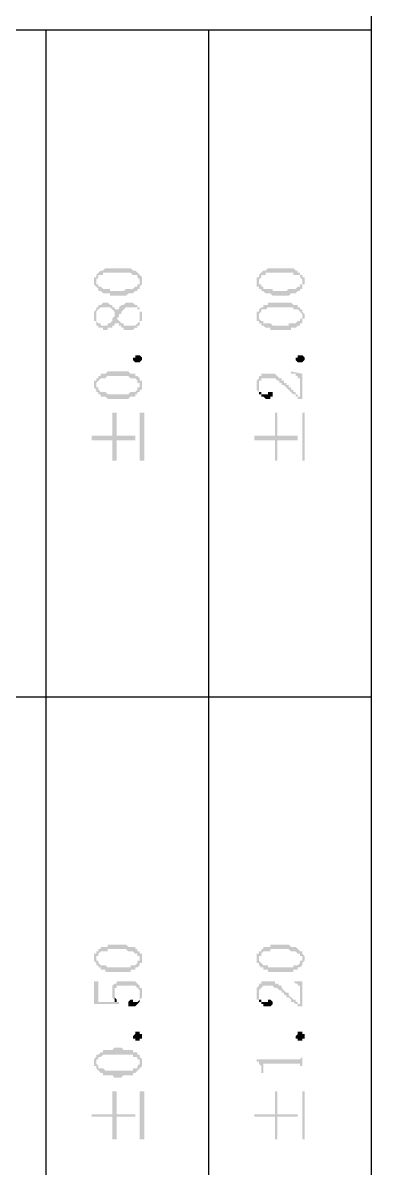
# Model space of a CAD drawing. Header units: millimetres. Extents: x 1336 to 2438, y 1230 to 1601.
# Drawn here: x 2030.21 to 2037.07, y 1399.82 to 1422.37 of the extents above; entities that cross this region are included whole.
import ezdxf

# ---------------------------------------------------------------- set-up
doc = ezdxf.new("R2010")
doc.units = ezdxf.units.MM

msp = doc.modelspace()

# ---------------------------------------------------------------- hatches: boundary and pattern name
at = {"transparency": 33554559}
for points in [[(2031.613, 1417.267), (2031.613, 1417.222), (2031.658, 1417.177), (2031.658, 1417.267), (2031.658, 1417.312), (2031.658, 1417.312), (2031.703, 1417.358), (2031.703, 1417.403), (2031.794, 1417.403), (2031.794, 1417.448), (2032.335, 1417.448), (2032.38, 1417.403), (2032.471, 1417.403), (2032.471, 1417.358), (2032.471, 1417.358), (2032.516, 1417.312), (2032.516, 1417.267), (2032.516, 1417.403), (2032.516, 1417.403), (2032.471, 1417.448), (2032.471, 1417.448), (2032.426, 1417.493), (2032.38, 1417.493), (2032.335, 1417.538), (2031.839, 1417.538), (2031.794, 1417.493), (2031.749, 1417.493), (2031.703, 1417.448), (2031.703, 1417.448), (2031.658, 1417.403), (2031.658, 1417.358), (2031.613, 1417.358), (2031.613, 1417.312), (2031.613, 1417.312)], [(2034.818, 1417.267), (2034.818, 1417.177), (2034.863, 1417.177), (2034.863, 1417.267), (2034.863, 1417.312), (2034.863, 1417.312), (2034.908, 1417.358), (2034.908, 1417.403), (2034.998, 1417.403), (2034.998, 1417.448), (2035.54, 1417.448), (2035.54, 1417.403), (2035.675, 1417.403), (2035.675, 1417.358), (2035.675, 1417.358), (2035.72, 1417.312), (2035.72, 1417.267), (2035.72, 1417.403), (2035.675, 1417.403), (2035.675, 1417.448), (2035.63, 1417.448), (2035.63, 1417.493), (2035.585, 1417.493), (2035.54, 1417.538), (2035.043, 1417.538), (2034.998, 1417.493), (2034.953, 1417.493), (2034.908, 1417.448), (2034.908, 1417.448), (2034.863, 1417.403), (2034.863, 1417.358), (2034.818, 1417.358), (2034.818, 1417.312), (2034.818, 1417.312)], [(2031.658, 1417.177), (2031.703, 1417.132), (2031.703, 1417.087), (2031.749, 1417.087), (2031.794, 1417.042), (2031.929, 1417.042), (2031.929, 1416.997), (2032.245, 1416.997), (2032.29, 1417.042), (2032.38, 1417.042), (2032.426, 1417.087), (2032.471, 1417.087), (2032.471, 1417.132), (2032.516, 1417.132), (2032.516, 1417.177), (2032.516, 1417.177), (2032.561, 1417.222), (2032.561, 1417.267), (2032.561, 1417.312), (2032.561, 1417.358), (2032.561, 1417.358), (2032.516, 1417.403), (2032.516, 1417.267), (2032.516, 1417.222), (2032.471, 1417.222), (2032.471, 1417.177), (2032.426, 1417.177), (2032.38, 1417.132), (2032.245, 1417.132), (2032.2, 1417.087), (2031.929, 1417.087), (2031.929, 1417.132), (2031.794, 1417.132), (2031.749, 1417.177), (2031.703, 1417.177), (2031.703, 1417.222), (2031.658, 1417.222), (2031.658, 1417.267), (2031.658, 1417.267)], [(2034.863, 1417.177), (2034.863, 1417.132), (2034.908, 1417.132), (2034.908, 1417.087), (2034.953, 1417.087), (2034.998, 1417.042), (2035.088, 1417.042), (2035.133, 1416.997), (2035.449, 1416.997), (2035.495, 1417.042), (2035.585, 1417.042), (2035.63, 1417.087), (2035.675, 1417.087), (2035.675, 1417.132), (2035.72, 1417.132), (2035.72, 1417.177), (2035.72, 1417.222), (2035.765, 1417.222), (2035.765, 1417.267), (2035.765, 1417.312), (2035.765, 1417.358), (2035.72, 1417.358), (2035.72, 1417.403), (2035.72, 1417.267), (2035.72, 1417.222), (2035.675, 1417.222), (2035.675, 1417.177), (2035.63, 1417.177), (2035.585, 1417.132), (2035.449, 1417.132), (2035.404, 1417.087), (2035.133, 1417.087), (2035.133, 1417.132), (2034.953, 1417.132), (2034.953, 1417.177), (2034.908, 1417.177), (2034.908, 1417.222), (2034.863, 1417.222), (2034.863, 1417.267), (2034.863, 1417.267)], [(2031.613, 1416.59), (2031.613, 1416.5), (2031.658, 1416.5), (2031.658, 1416.455), (2031.658, 1416.41), (2031.703, 1416.41), (2031.703, 1416.365), (2031.794, 1416.365), (2031.794, 1416.32), (2031.884, 1416.32), (2031.884, 1416.365), (2031.974, 1416.365), (2031.974, 1416.41), (2032.019, 1416.41), (2032.019, 1416.455), (2032.064, 1416.455), (2032.064, 1416.5), (2032.064, 1416.455), (2032.064, 1416.545), (2032.064, 1416.545), (2032.11, 1416.59), (2032.11, 1416.635), (2032.155, 1416.635), (2032.155, 1416.681), (2032.155, 1416.681), (2032.2, 1416.726), (2032.2, 1416.726), (2032.245, 1416.771), (2032.471, 1416.771), (2032.471, 1416.726), (2032.516, 1416.726), (2032.516, 1416.635), (2032.516, 1416.455), (2032.516, 1416.5), (2032.561, 1416.5), (2032.561, 1416.545), (2032.561, 1416.635), (2032.561, 1416.681), (2032.516, 1416.681), (2032.516, 1416.726), (2032.516, 1416.771), (2032.471, 1416.771), (2032.471, 1416.816), (2032.426, 1416.816), (2032.38, 1416.861), (2032.245, 1416.861), (2032.2, 1416.816), (2032.155, 1416.816), (2032.11, 1416.771), (2032.11, 1416.726), (2032.064, 1416.726), (2032.064, 1416.681), (2032.064, 1416.726), (2032.019, 1416.635), (2032.019, 1416.59), (2032.019, 1416.59), (2031.974, 1416.545), (2031.974, 1416.5), (2031.974, 1416.5), (2031.929, 1416.455), (2031.884, 1416.455), (2031.884, 1416.41), (2031.749, 1416.41), (2031.749, 1416.455), (2031.703, 1416.455), (2031.658, 1416.5), (2031.658, 1416.545), (2031.658, 1416.726), (2031.658, 1416.726), (2031.613, 1416.681), (2031.613, 1416.635), (2031.613, 1416.635)], [(2031.658, 1416.726), (2031.658, 1416.59), (2031.658, 1416.635), (2031.658, 1416.681), (2031.658, 1416.681), (2031.703, 1416.726), (2031.703, 1416.726), (2031.749, 1416.771), (2031.929, 1416.771), (2031.974, 1416.726), (2031.974, 1416.726), (2032.019, 1416.681), (2032.019, 1416.635), (2032.064, 1416.726), (2032.019, 1416.726), (2032.019, 1416.771), (2031.974, 1416.771), (2031.974, 1416.816), (2031.929, 1416.816), (2031.884, 1416.861), (2031.794, 1416.861), (2031.749, 1416.816), (2031.703, 1416.816), (2031.703, 1416.771), (2031.658, 1416.771)], [(2034.818, 1416.59), (2034.818, 1416.545), (2034.818, 1416.5), (2034.863, 1416.5), (2034.863, 1416.455), (2034.863, 1416.59), (2034.863, 1416.635), (2034.863, 1416.635), (2034.908, 1416.681), (2034.908, 1416.726), (2034.998, 1416.726), (2035.043, 1416.771), (2035.54, 1416.771), (2035.54, 1416.726), (2035.63, 1416.726), (2035.675, 1416.681), (2035.675, 1416.681), (2035.72, 1416.635), (2035.72, 1416.59), (2035.72, 1416.726), (2035.675, 1416.726), (2035.675, 1416.771), (2035.63, 1416.771), (2035.63, 1416.816), (2035.54, 1416.816), (2035.495, 1416.861), (2035.043, 1416.861), (2035.043, 1416.816), (2034.953, 1416.816), (2034.953, 1416.771), (2034.908, 1416.771), (2034.863, 1416.726), (2034.863, 1416.681), (2034.818, 1416.681), (2034.818, 1416.635), (2034.818, 1416.635)], [(2034.863, 1416.455), (2034.908, 1416.455), (2034.908, 1416.41), (2034.953, 1416.41), (2034.998, 1416.365), (2035.088, 1416.365), (2035.088, 1416.32), (2035.495, 1416.32), (2035.495, 1416.365), (2035.585, 1416.365), (2035.63, 1416.41), (2035.675, 1416.41), (2035.675, 1416.455), (2035.72, 1416.455), (2035.72, 1416.5), (2035.72, 1416.545), (2035.765, 1416.545), (2035.765, 1416.59), (2035.765, 1416.635), (2035.765, 1416.635), (2035.72, 1416.681), (2035.72, 1416.726), (2035.72, 1416.59), (2035.72, 1416.545), (2035.675, 1416.545), (2035.675, 1416.5), (2035.63, 1416.5), (2035.585, 1416.455), (2035.449, 1416.455), (2035.449, 1416.41), (2035.133, 1416.41), (2035.088, 1416.455), (2034.953, 1416.455), (2034.953, 1416.5), (2034.908, 1416.5), (2034.863, 1416.545), (2034.863, 1416.59), (2034.863, 1416.59)], [(2032.064, 1416.455), (2032.11, 1416.455), (2032.11, 1416.41), (2032.155, 1416.41), (2032.155, 1416.365), (2032.2, 1416.365), (2032.2, 1416.32), (2032.38, 1416.32), (2032.426, 1416.365), (2032.471, 1416.365), (2032.471, 1416.41), (2032.516, 1416.41), (2032.516, 1416.455), (2032.516, 1416.59), (2032.516, 1416.5), (2032.516, 1416.5), (2032.471, 1416.455), (2032.471, 1416.455), (2032.426, 1416.41), (2032.2, 1416.41), (2032.2, 1416.455), (2032.155, 1416.455), (2032.11, 1416.5), (2032.11, 1416.5), (2032.064, 1416.545)], [(2032.561, 1415.733), (2032.561, 1415.733), (2032.516, 1415.688), (2032.426, 1415.688), (2032.38, 1415.733), (2032.38, 1415.778), (2032.426, 1415.778), (2032.426, 1415.823), (2032.516, 1415.823), (2032.561, 1415.778), (2032.561, 1415.733)], [(2035.765, 1415.733), (2035.765, 1415.733), (2035.72, 1415.688), (2035.63, 1415.688), (2035.585, 1415.733), (2035.585, 1415.778), (2035.63, 1415.778), (2035.63, 1415.823), (2035.72, 1415.823), (2035.765, 1415.778), (2035.765, 1415.733)], [(2031.613, 1415.236), (2031.613, 1415.191), (2031.613, 1415.191), (2031.658, 1415.146), (2031.658, 1415.101), (2031.658, 1415.236), (2031.658, 1415.281), (2031.658, 1415.281), (2031.703, 1415.327), (2031.703, 1415.327), (2031.749, 1415.372), (2031.839, 1415.372), (2031.884, 1415.417), (2032.29, 1415.417), (2032.335, 1415.372), (2032.426, 1415.372), (2032.471, 1415.327), (2032.471, 1415.281), (2032.516, 1415.281), (2032.516, 1415.236), (2032.516, 1415.372), (2032.516, 1415.372), (2032.471, 1415.417), (2032.426, 1415.417), (2032.426, 1415.462), (2032.335, 1415.462), (2032.29, 1415.507), (2031.884, 1415.507), (2031.839, 1415.462), (2031.749, 1415.462), (2031.749, 1415.417), (2031.703, 1415.417), (2031.703, 1415.372), (2031.658, 1415.372), (2031.658, 1415.327), (2031.613, 1415.327), (2031.613, 1415.281), (2031.613, 1415.281)], [(2031.658, 1415.101), (2031.703, 1415.101), (2031.703, 1415.056), (2031.749, 1415.056), (2031.749, 1415.011), (2031.839, 1415.011), (2031.884, 1414.966), (2032.29, 1414.966), (2032.335, 1415.011), (2032.426, 1415.011), (2032.426, 1415.056), (2032.471, 1415.056), (2032.471, 1415.101), (2032.516, 1415.101), (2032.516, 1415.146), (2032.561, 1415.146), (2032.561, 1415.191), (2032.561, 1415.236), (2032.561, 1415.281), (2032.561, 1415.327), (2032.516, 1415.327), (2032.516, 1415.372), (2032.516, 1415.236), (2032.516, 1415.191), (2032.471, 1415.191), (2032.471, 1415.146), (2032.471, 1415.146), (2032.426, 1415.101), (2032.335, 1415.101), (2032.29, 1415.056), (2031.884, 1415.056), (2031.839, 1415.101), (2031.749, 1415.101), (2031.703, 1415.146), (2031.703, 1415.191), (2031.658, 1415.191), (2031.658, 1415.236), (2031.658, 1415.236)], [(2034.818, 1415.236), (2034.818, 1415.191), (2034.818, 1415.146), (2034.818, 1415.146), (2034.863, 1415.101), (2034.863, 1415.236), (2034.863, 1415.327), (2034.908, 1415.327), (2034.908, 1415.372), (2035.179, 1415.372), (2035.224, 1415.327), (2035.269, 1415.327), (2035.269, 1415.281), (2035.314, 1415.281), (2035.314, 1415.236), (2035.359, 1415.236), (2035.404, 1415.191), (2035.404, 1415.191), (2035.449, 1415.146), (2035.449, 1415.146), (2035.495, 1415.101), (2035.495, 1415.101), (2035.54, 1415.056), (2035.585, 1415.056), (2035.585, 1415.011), (2035.63, 1415.011), (2035.63, 1414.966), (2035.675, 1414.966), (2035.675, 1415.011), (2035.63, 1415.011), (2035.63, 1415.056), (2035.585, 1415.056), (2035.585, 1415.101), (2035.54, 1415.101), (2035.54, 1415.146), (2035.495, 1415.146), (2035.495, 1415.191), (2035.449, 1415.191), (2035.449, 1415.236), (2035.404, 1415.236), (2035.404, 1415.281), (2035.359, 1415.281), (2035.359, 1415.327), (2035.314, 1415.327), (2035.314, 1415.372), (2035.269, 1415.372), (2035.224, 1415.417), (2035.224, 1415.417), (2035.179, 1415.462), (2034.908, 1415.462), (2034.908, 1415.417), (2034.863, 1415.417), (2034.863, 1415.372), (2034.863, 1415.372), (2034.818, 1415.327), (2034.818, 1415.281), (2034.818, 1415.281)], [(2035.495, 1415.507), (2035.495, 1415.462), (2035.585, 1415.462), (2035.585, 1415.417), (2035.63, 1415.417), (2035.63, 1415.372), (2035.675, 1415.372), (2035.675, 1414.966), (2035.72, 1414.966), (2035.72, 1415.462)], [(2034.863, 1415.101), (2034.863, 1415.056), (2034.908, 1415.056), (2034.908, 1415.011), (2034.953, 1415.011), (2034.998, 1414.966), (2035.088, 1414.966), (2035.088, 1415.011), (2035.133, 1415.011), (2035.133, 1415.056), (2035.133, 1415.101), (2035.043, 1415.101), (2035.043, 1415.056), (2034.908, 1415.056), (2034.908, 1415.101), (2034.863, 1415.101), (2034.863, 1415.146), (2034.863, 1415.236)], [(2031.568, 1414.243), (2031.568, 1414.153), (2031.974, 1414.153), (2031.974, 1413.747), (2032.064, 1413.747), (2032.064, 1414.153), (2032.426, 1414.153), (2032.426, 1414.243), (2032.064, 1414.243), (2032.064, 1414.695), (2031.974, 1414.695), (2031.974, 1414.243)], [(2032.606, 1413.747), (2032.606, 1414.695), (2032.516, 1414.695), (2032.516, 1413.747)], [(2034.772, 1414.243), (2034.772, 1414.153), (2035.179, 1414.153), (2035.179, 1413.747), (2035.224, 1413.747), (2035.224, 1414.153), (2035.63, 1414.153), (2035.63, 1414.243), (2035.224, 1414.243), (2035.224, 1414.695), (2035.179, 1414.695), (2035.179, 1414.243)], [(2035.765, 1413.747), (2035.765, 1414.695), (2035.72, 1414.695), (2035.72, 1413.747)], [(2031.613, 1403.953), (2031.613, 1403.908), (2031.613, 1403.908), (2031.658, 1403.863), (2031.658, 1403.818), (2031.658, 1403.953), (2031.658, 1403.998), (2031.703, 1403.998), (2031.703, 1404.044), (2031.703, 1404.044), (2031.749, 1404.089), (2031.884, 1404.089), (2031.884, 1404.134), (2032.245, 1404.134), (2032.29, 1404.089), (2032.38, 1404.089), (2032.426, 1404.044), (2032.471, 1404.044), (2032.471, 1403.998), (2032.516, 1403.998), (2032.516, 1403.953), (2032.516, 1404.089), (2032.471, 1404.089), (2032.471, 1404.134), (2032.426, 1404.134), (2032.426, 1404.179), (2032.29, 1404.179), (2032.245, 1404.224), (2031.884, 1404.224), (2031.884, 1404.179), (2031.749, 1404.179), (2031.749, 1404.134), (2031.703, 1404.134), (2031.703, 1404.089), (2031.658, 1404.089), (2031.658, 1404.044), (2031.613, 1404.044)], [(2031.658, 1403.818), (2031.703, 1403.818), (2031.703, 1403.773), (2031.749, 1403.773), (2031.749, 1403.728), (2031.839, 1403.728), (2031.839, 1403.683), (2032.335, 1403.683), (2032.335, 1403.728), (2032.426, 1403.728), (2032.426, 1403.773), (2032.471, 1403.773), (2032.516, 1403.818), (2032.516, 1403.863), (2032.561, 1403.863), (2032.561, 1403.908), (2032.561, 1403.953), (2032.561, 1403.998), (2032.561, 1404.044), (2032.516, 1404.044), (2032.516, 1404.089), (2032.516, 1403.908), (2032.471, 1403.908), (2032.471, 1403.863), (2032.471, 1403.863), (2032.426, 1403.818), (2032.335, 1403.818), (2032.335, 1403.773), (2031.884, 1403.773), (2031.839, 1403.818), (2031.749, 1403.818), (2031.703, 1403.863), (2031.703, 1403.908), (2031.658, 1403.908), (2031.658, 1403.953)], [(2034.818, 1403.953), (2034.818, 1403.908), (2034.818, 1403.863), (2034.863, 1403.863), (2034.863, 1403.818), (2034.863, 1403.953), (2034.863, 1403.998), (2034.908, 1403.998), (2034.908, 1404.044), (2034.908, 1404.044), (2034.953, 1404.089), (2035.088, 1404.089), (2035.088, 1404.134), (2035.449, 1404.134), (2035.495, 1404.089), (2035.585, 1404.089), (2035.63, 1404.044), (2035.675, 1404.044), (2035.675, 1403.998), (2035.72, 1403.998), (2035.72, 1403.953), (2035.72, 1404.089), (2035.675, 1404.089), (2035.63, 1404.134), (2035.63, 1404.134), (2035.585, 1404.179), (2035.495, 1404.179), (2035.449, 1404.224), (2035.088, 1404.224), (2035.088, 1404.179), (2034.953, 1404.179), (2034.953, 1404.134), (2034.908, 1404.134), (2034.908, 1404.089), (2034.863, 1404.089), (2034.863, 1404.044), (2034.818, 1404.044)], [(2034.863, 1403.818), (2034.863, 1403.818), (2034.908, 1403.773), (2034.953, 1403.773), (2034.953, 1403.728), (2035.043, 1403.728), (2035.043, 1403.683), (2035.54, 1403.683), (2035.54, 1403.728), (2035.63, 1403.728), (2035.63, 1403.773), (2035.675, 1403.773), (2035.72, 1403.818), (2035.72, 1403.863), (2035.72, 1403.863), (2035.765, 1403.908), (2035.765, 1403.953), (2035.765, 1403.998), (2035.765, 1403.998), (2035.72, 1404.044), (2035.72, 1404.089), (2035.72, 1403.908), (2035.675, 1403.908), (2035.675, 1403.863), (2035.675, 1403.863), (2035.63, 1403.818), (2035.54, 1403.818), (2035.54, 1403.773), (2035.043, 1403.773), (2035.043, 1403.818), (2034.953, 1403.818), (2034.908, 1403.863), (2034.908, 1403.863), (2034.863, 1403.908), (2034.863, 1403.953)], [(2031.613, 1403.502), (2031.613, 1403.051), (2032.11, 1403.051), (2032.11, 1403.096), (2031.703, 1403.096), (2031.703, 1403.502)], [(2031.974, 1403.276), (2031.974, 1403.231), (2031.974, 1403.186), (2031.974, 1403.186), (2032.019, 1403.141), (2032.019, 1403.276), (2032.019, 1403.321), (2032.019, 1403.367), (2032.064, 1403.367), (2032.064, 1403.412), (2032.426, 1403.412), (2032.471, 1403.367), (2032.471, 1403.367), (2032.516, 1403.321), (2032.516, 1403.141), (2032.516, 1403.141), (2032.561, 1403.186), (2032.561, 1403.231), (2032.561, 1403.321), (2032.561, 1403.367), (2032.516, 1403.367), (2032.516, 1403.412), (2032.516, 1403.412), (2032.471, 1403.457), (2032.471, 1403.457), (2032.426, 1403.502), (2032.064, 1403.502), (2032.064, 1403.457), (2032.019, 1403.457), (2031.974, 1403.412), (2031.974, 1403.367), (2031.974, 1403.321)], [(2034.818, 1403.276), (2034.818, 1403.231), (2034.818, 1403.141), (2034.863, 1403.141), (2034.863, 1403.276), (2034.863, 1403.321), (2034.863, 1403.321), (2034.908, 1403.367), (2034.908, 1403.367), (2034.953, 1403.412), (2035.133, 1403.412), (2035.179, 1403.367), (2035.224, 1403.367), (2035.269, 1403.321), (2035.314, 1403.321), (2035.314, 1403.276), (2035.359, 1403.276), (2035.359, 1403.231), (2035.404, 1403.231), (2035.404, 1403.186), (2035.449, 1403.186), (2035.495, 1403.141), (2035.495, 1403.096), (2035.54, 1403.096), (2035.585, 1403.051), (2035.63, 1403.051), (2035.63, 1403.006), (2035.675, 1403.006), (2035.675, 1403.051), (2035.63, 1403.051), (2035.63, 1403.096), (2035.585, 1403.096), (2035.585, 1403.141), (2035.54, 1403.141), (2035.495, 1403.186), (2035.495, 1403.186), (2035.449, 1403.231), (2035.449, 1403.276), (2035.404, 1403.276), (2035.359, 1403.321), (2035.359, 1403.321), (2035.314, 1403.367), (2035.314, 1403.412), (2035.269, 1403.412), (2035.224, 1403.457), (2035.179, 1403.457), (2035.179, 1403.502), (2034.908, 1403.502), (2034.908, 1403.457), (2034.863, 1403.457), (2034.863, 1403.412), (2034.863, 1403.412), (2034.818, 1403.367)], [(2035.495, 1403.502), (2035.54, 1403.502), (2035.585, 1403.457), (2035.63, 1403.457), (2035.63, 1403.412), (2035.675, 1403.412), (2035.675, 1403.006), (2035.72, 1403.006), (2035.72, 1403.502)], [(2032.019, 1403.141), (2032.019, 1403.096), (2032.064, 1403.096), (2032.064, 1403.141), (2032.064, 1403.141), (2032.019, 1403.186), (2032.019, 1403.231), (2032.019, 1403.276)], [(2032.29, 1403.051), (2032.29, 1403.006), (2032.426, 1403.006), (2032.471, 1403.051), (2032.471, 1403.051), (2032.516, 1403.096), (2032.516, 1403.231), (2032.516, 1403.186), (2032.516, 1403.141), (2032.516, 1403.141), (2032.471, 1403.096), (2032.38, 1403.096), (2032.38, 1403.141), (2032.335, 1403.141), (2032.29, 1403.096), (2032.29, 1403.096)], [(2034.863, 1403.141), (2034.863, 1403.096), (2034.908, 1403.096), (2034.908, 1403.051), (2034.953, 1403.051), (2034.953, 1403.006), (2035.088, 1403.006), (2035.133, 1403.051), (2035.133, 1403.096), (2035.133, 1403.096), (2035.088, 1403.141), (2035.043, 1403.141), (2035.043, 1403.096), (2034.908, 1403.096), (2034.908, 1403.141), (2034.863, 1403.141), (2034.863, 1403.186), (2034.863, 1403.231), (2034.863, 1403.231)], [(2032.561, 1402.419), (2032.561, 1402.374), (2032.516, 1402.374), (2032.516, 1402.329), (2032.426, 1402.329), (2032.426, 1402.374), (2032.38, 1402.374), (2032.38, 1402.419), (2032.38, 1402.419), (2032.426, 1402.464), (2032.426, 1402.509), (2032.516, 1402.509), (2032.516, 1402.464), (2032.561, 1402.464), (2032.561, 1402.419)], [(2035.765, 1402.419), (2035.765, 1402.374), (2035.72, 1402.374), (2035.72, 1402.329), (2035.63, 1402.329), (2035.63, 1402.374), (2035.585, 1402.374), (2035.585, 1402.419), (2035.585, 1402.419), (2035.63, 1402.464), (2035.63, 1402.509), (2035.72, 1402.509), (2035.72, 1402.464), (2035.765, 1402.464), (2035.765, 1402.419)], [(2031.613, 1401.922), (2031.613, 1401.877), (2031.613, 1401.832), (2031.658, 1401.832), (2031.658, 1401.787), (2031.658, 1401.922), (2031.658, 1401.967), (2031.703, 1401.967), (2031.703, 1402.013), (2031.749, 1402.013), (2031.794, 1402.058), (2032.38, 1402.058), (2032.38, 1402.013), (2032.471, 1402.013), (2032.471, 1401.967), (2032.516, 1401.967), (2032.516, 1401.922), (2032.516, 1402.058), (2032.471, 1402.058), (2032.471, 1402.103), (2032.38, 1402.103), (2032.38, 1402.148), (2032.2, 1402.148), (2032.155, 1402.193), (2032.019, 1402.193), (2031.974, 1402.148), (2031.794, 1402.148), (2031.794, 1402.103), (2031.749, 1402.103), (2031.703, 1402.058), (2031.658, 1402.058), (2031.658, 1402.013), (2031.658, 1402.013), (2031.613, 1401.967)], [(2031.658, 1401.787), (2031.703, 1401.742), (2031.703, 1401.742), (2031.749, 1401.697), (2031.794, 1401.697), (2031.794, 1401.652), (2031.974, 1401.652), (2032.019, 1401.606), (2032.155, 1401.606), (2032.2, 1401.652), (2032.38, 1401.652), (2032.38, 1401.697), (2032.426, 1401.697), (2032.471, 1401.742), (2032.471, 1401.742), (2032.516, 1401.787), (2032.516, 1401.787), (2032.561, 1401.832), (2032.561, 1401.922), (2032.561, 1401.967), (2032.561, 1401.967), (2032.516, 1402.013), (2032.516, 1401.877), (2032.516, 1401.877), (2032.471, 1401.832), (2032.471, 1401.787), (2032.38, 1401.787), (2032.38, 1401.742), (2031.839, 1401.742), (2031.794, 1401.787), (2031.703, 1401.787), (2031.703, 1401.832), (2031.703, 1401.832), (2031.658, 1401.877), (2031.658, 1401.922)], [(2034.818, 1401.967), (2034.818, 1401.922), (2034.863, 1401.922), (2034.863, 1401.877), (2034.863, 1401.877), (2034.908, 1401.832), (2034.908, 1401.697), (2034.953, 1401.697), (2034.953, 1401.832), (2034.953, 1401.877), (2035.675, 1401.877), (2035.675, 1401.832), (2035.72, 1401.832), (2035.72, 1401.697), (2035.72, 1402.103), (2035.72, 1402.013), (2035.72, 1402.013), (2035.675, 1401.967), (2035.63, 1401.967)], [(2031.568, 1400.884), (2031.568, 1400.839), (2031.974, 1400.839), (2031.974, 1400.388), (2032.064, 1400.388), (2032.064, 1400.839), (2032.426, 1400.839), (2032.426, 1400.884), (2032.064, 1400.884), (2032.064, 1401.336), (2031.974, 1401.336), (2031.974, 1400.884)], [(2032.606, 1400.388), (2032.606, 1401.336), (2032.516, 1401.336), (2032.516, 1400.388)], [(2034.772, 1400.884), (2034.772, 1400.839), (2035.179, 1400.839), (2035.179, 1400.388), (2035.224, 1400.388), (2035.224, 1400.839), (2035.63, 1400.839), (2035.63, 1400.884), (2035.224, 1400.884), (2035.224, 1401.336), (2035.179, 1401.336), (2035.179, 1400.884)], [(2035.765, 1400.388), (2035.765, 1401.336), (2035.72, 1401.336), (2035.72, 1400.388)]]:
    msp.add_hatch(color=256, dxfattribs=at).paths.add_polyline_path(points)

# ---------------------------------------------------------------- linework, layer by layer
for points in [[(2037.074, 1594.624), (2037.074, 1307.884)], [(2024.257, 1422.232), (2037.074, 1422.232)], [(2030.665, 1422.232), (2030.665, 1329.214)], [(2033.87, 1422.232), (2033.87, 1329.214)], [(2024.257, 1409.098), (2037.074, 1409.098)]]:
    msp.add_lwpolyline(points)

doc.saveas('drawing.dxf')
